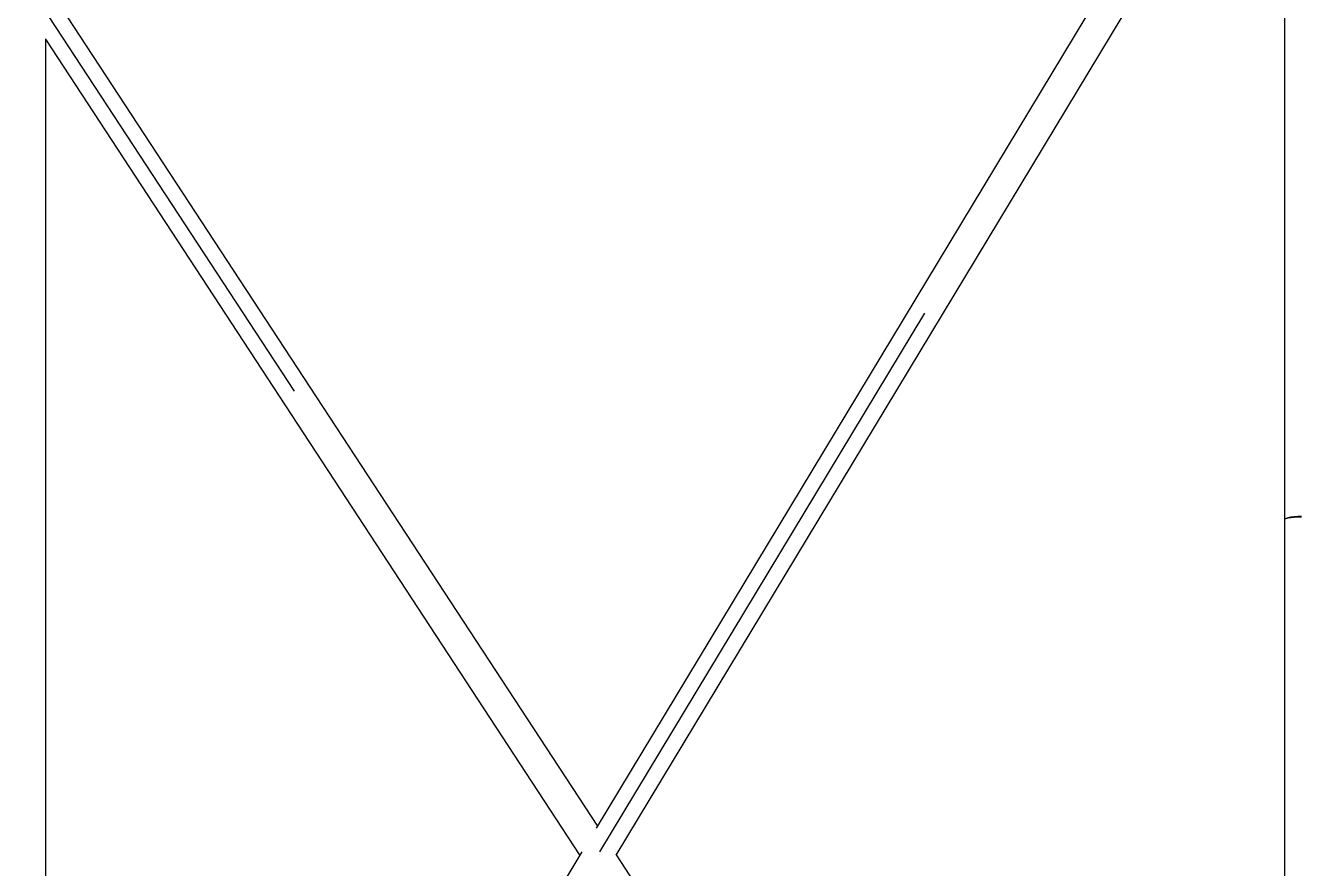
# Model space of a CAD drawing. Header units: millimetres. Extents: x 150209.93 to 150215.05, y 136675.65 to 136679.93.
# Drawn here: x 150211.4144 to 150211.6173, y 136678.9475 to 136679.0814 of the extents above; entities that cross this region are included whole.
import ezdxf

# ---------------------------------------------------------------- set-up
doc = ezdxf.new("R2010")
doc.units = ezdxf.units.MM
doc.header["$LTSCALE"] = 0.25
doc.linetypes.add('CENTER', pattern=[50.8, 31.75, -6.35, 6.35, -6.35])
doc.linetypes.add('XKITLINE00', pattern=[0])

# ---------------------------------------------------------------- blocks, each defined once
blk = doc.blocks.new('çatıı')
at = {"color": 8, "linetype": 'CENTER'}
for p, q in [((12370, 15740.3), (13445, 17520)), ((12370, 17380.3), (13445, 15740.3))]:
    blk.add_line(p, q, dxfattribs=at)
at = {"color": 8, "linetype": 'XKITLINE00'}
for p, q in [((13421.9, 17505.3), (12884.1, 16615)), ((13431.3, 17473.8), (12899.7, 16593.7)), ((13431.3, 17474.2), (13431.3, 16860.1)), ((12446.1, 17286.3), (12885.1, 16616.6)), ((12446.2, 17242.2), (12446.2, 16010.7)), ((12446.2, 17241.8), (12871.1, 16593.5)), ((13431.7, 16860.7), (13431.3, 16860.1)), ((13431.7, 16860.6), (13431.3, 16860.1)), ((13432.7, 16861.2), (13431.7, 16860.7)), ((13432.7, 16861), (13431.7, 16860.6)), ((13434.3, 16861.7), (13432.7, 16861.2)), ((13434.3, 16861.4), (13432.7, 16861)), ((13433.2, 16861.2), (13433.1, 16861.1)), ((13434.8, 16861.6), (13433.2, 16861.2)), ((13436.5, 16862.1), (13434.3, 16861.7)), ((13436.5, 16861.7), (13434.3, 16861.4)), ((13436.9, 16862), (13434.8, 16861.6)), ((13439.1, 16862.4), (13436.5, 16862.1)), ((13439.1, 16861.9), (13436.5, 16861.7)), ((13439.3, 16862.3), (13436.9, 16862)), ((13442, 16862.6), (13439.1, 16862.4)), ((13442, 16862.1), (13439.1, 16861.9)), ((13442.1, 16862.5), (13439.3, 16862.3)), ((13445, 16862.7), (13442, 16862.6)), ((13445, 16862.1), (13442, 16862.1)), ((13445, 16862.5), (13442.1, 16862.5)), ((13431.3, 16860.1), (13431.3, 15786)), ((12872.8, 16596.3), (12446.2, 15890)), ((12899.9, 16594), (13429.6, 15786))]:
    blk.add_line(p, q, dxfattribs=at)

msp = doc.modelspace()

# ---------------------------------------------------------------- block references
at = {"xscale": 0.0002000170049888334, "yscale": 0.0002000170049888334, "zscale": 0.0002000170049888334}
msp.add_blockref('çatıı', (150208.92807, 136675.63059), dxfattribs=at)

doc.saveas('drawing.dxf')
